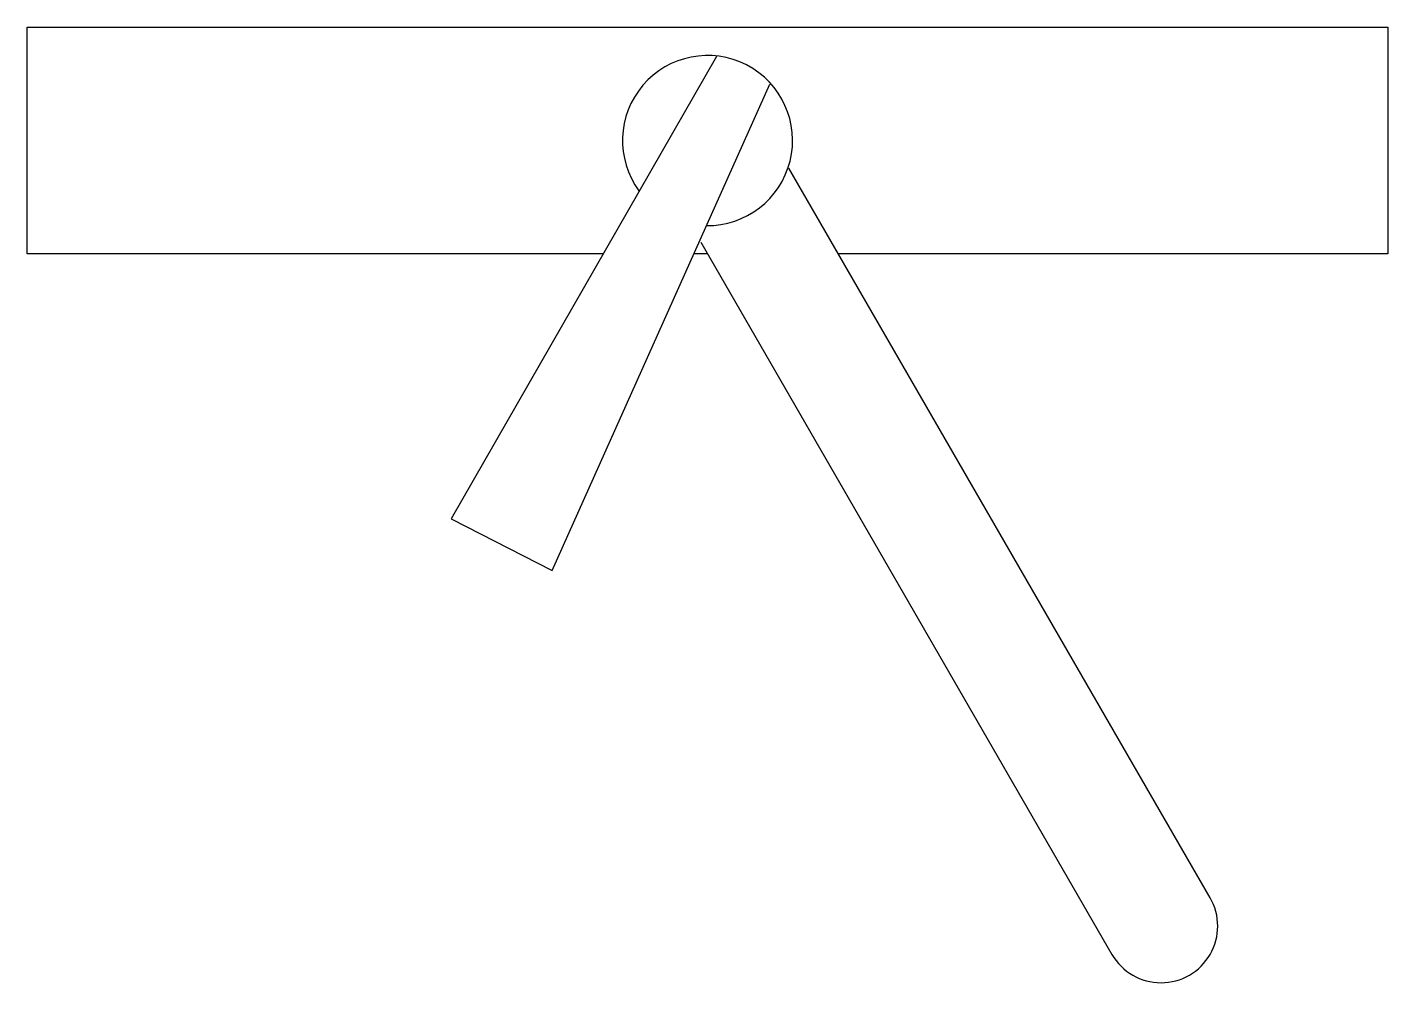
# Model space of a CAD drawing. Extents: x 112.5 to 124.5, y 156.2 to 164.7.
import ezdxf

# ---------------------------------------------------------------- set-up
doc = ezdxf.new("R2010")
doc.units = 0
doc.layers.get('0').update_dxf_attribs({"linetype": 'CONTINUOUS'})

# ---------------------------------------------------------------- blocks, each defined once
blk = doc.blocks.new('ARMATUR_-_EINHEBELMISCHER0')
for p, q in [((0.079, -0.26), (-2.261, -4.337)), ((-1.37, -4.791), (0.551, -0.504)), ((4.433, -7.678), (0.718, -1.244)), ((-0.06, -1.896), (3.567, -8.178)), ((-2.261, -4.337), (-1.37, -4.791))]:
    blk.add_line(p, q)
for points in [[(-0.918, -2), (-6, -2), (-6, 0), (6, 0), (6, -2), (1.157, -2)], [(-0.007, -2), (-0.117, -2)]]:
    blk.add_lwpolyline(points)
for centre, radius, start, end in [((0, -1), 0.75, 269.2246, 216.2304), ((4, -7.928), 0.5, 210, 30)]:
    blk.add_arc(centre, radius, start, end)

msp = doc.modelspace()

# ---------------------------------------------------------------- block references
msp.add_blockref('ARMATUR_-_EINHEBELMISCHER0', (118.462, 164.667))

doc.saveas('drawing.dxf')
